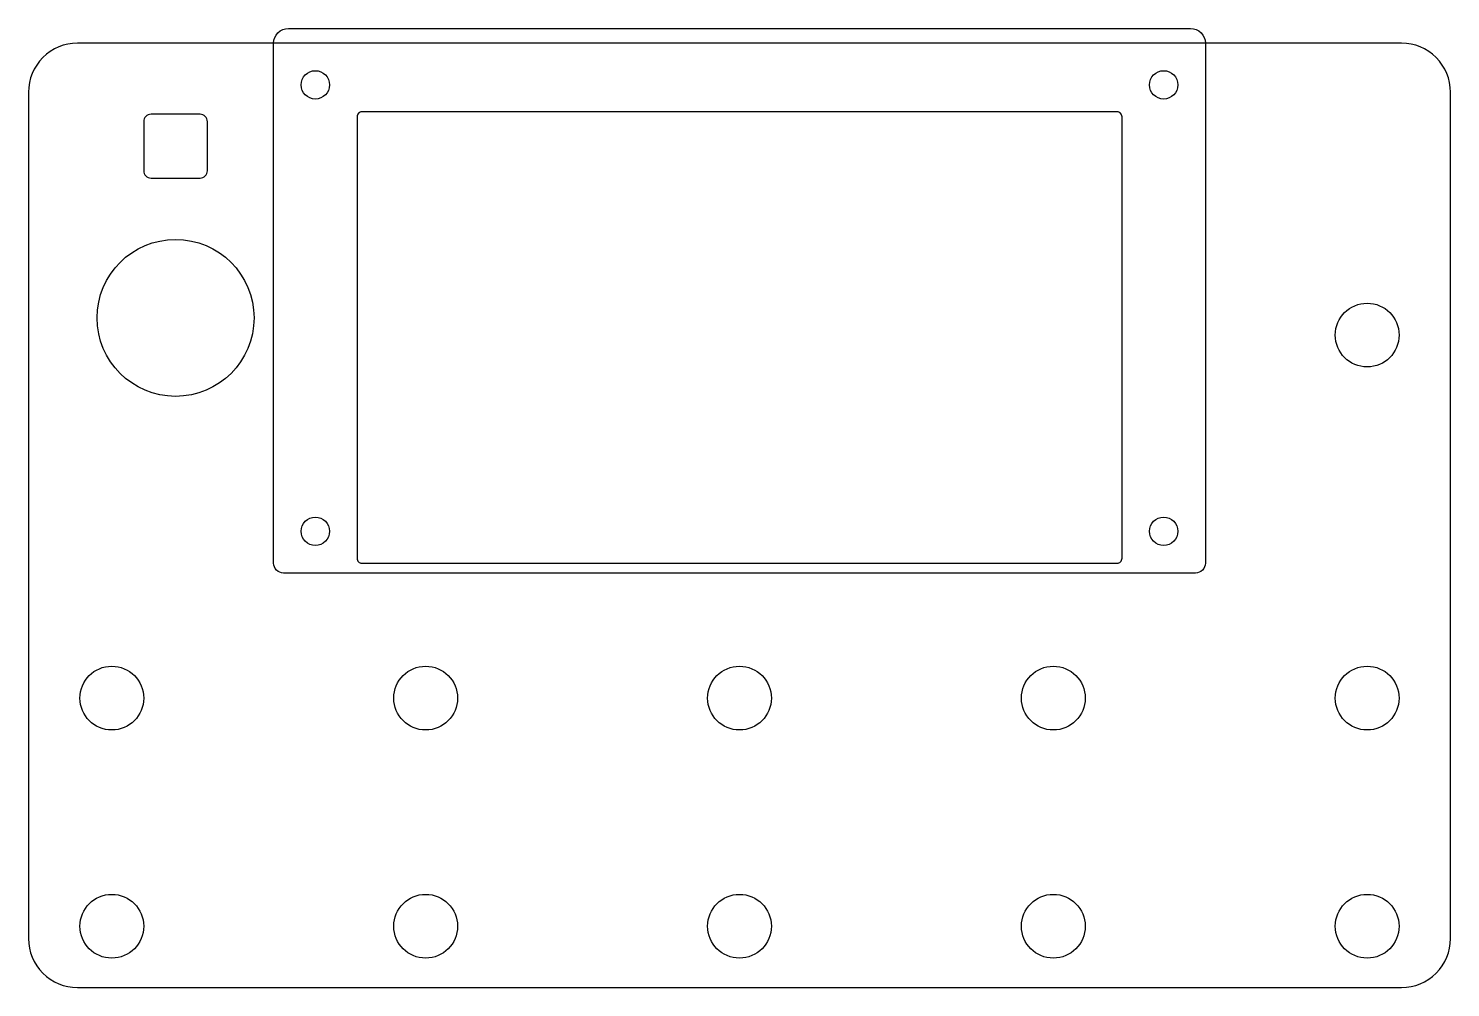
# Model space of a CAD drawing. Header units: millimetres. Extents: x -145 to 145, y -86 to 109.
import ezdxf

# ---------------------------------------------------------------- set-up
doc = ezdxf.new("R2010")
doc.units = ezdxf.units.MM
doc.layers.get('0').update_dxf_attribs({"linetype": 'CONTINUOUS'})

msp = doc.modelspace()

# ---------------------------------------------------------------- linework, layer by layer
for points in [[(93, -1.75), (-93, -1.75, -0.414214), (-95, 0.25), (-95, 106.25, -0.414214), (-92, 109.25), (92, 109.25, -0.414214), (95, 106.25), (95, 0.25, -0.414214)], [(-135, 106.25, 0.414214), (-145, 96.25), (-145, -76.25, 0.414214), (-135, -86.25), (135, -86.25, 0.414214), (145, -76.25), (145, 96.25, 0.414214), (135, 106.25)], [(-121.5, 90.25), (-121.5, 80.25, 0.414214), (-120, 78.75), (-110, 78.75, 0.414214), (-108.5, 80.25), (-108.5, 90.25, 0.414214), (-110, 91.75), (-120, 91.75, 0.414214)], [(77, 0.25, 0.414214), (78, 1.25), (78, 91.25, 0.414214), (77, 92.25), (-77, 92.25, 0.414214), (-78, 91.25), (-78, 1.25, 0.414214), (-77, 0.25)]]:
    msp.add_lwpolyline(points, format="xyb", close=True)
for centre, radius in [((-86.5, 97.75), 2.89), ((86.5, 97.75), 2.89), ((-115, 50.25), 16), ((128, 46.75), 6.5), ((-86.5, 6.75), 2.89), ((86.5, 6.75), 2.89), ((-128, -27.25), 6.5), ((-64, -27.25), 6.5), ((0, -27.25), 6.5), ((64, -27.25), 6.5), ((128, -27.25), 6.5), ((-128, -73.75), 6.5), ((-64, -73.75), 6.5), ((0, -73.75), 6.5), ((64, -73.75), 6.5), ((128, -73.75), 6.5)]:
    msp.add_circle(centre, radius)

doc.saveas('drawing.dxf')
